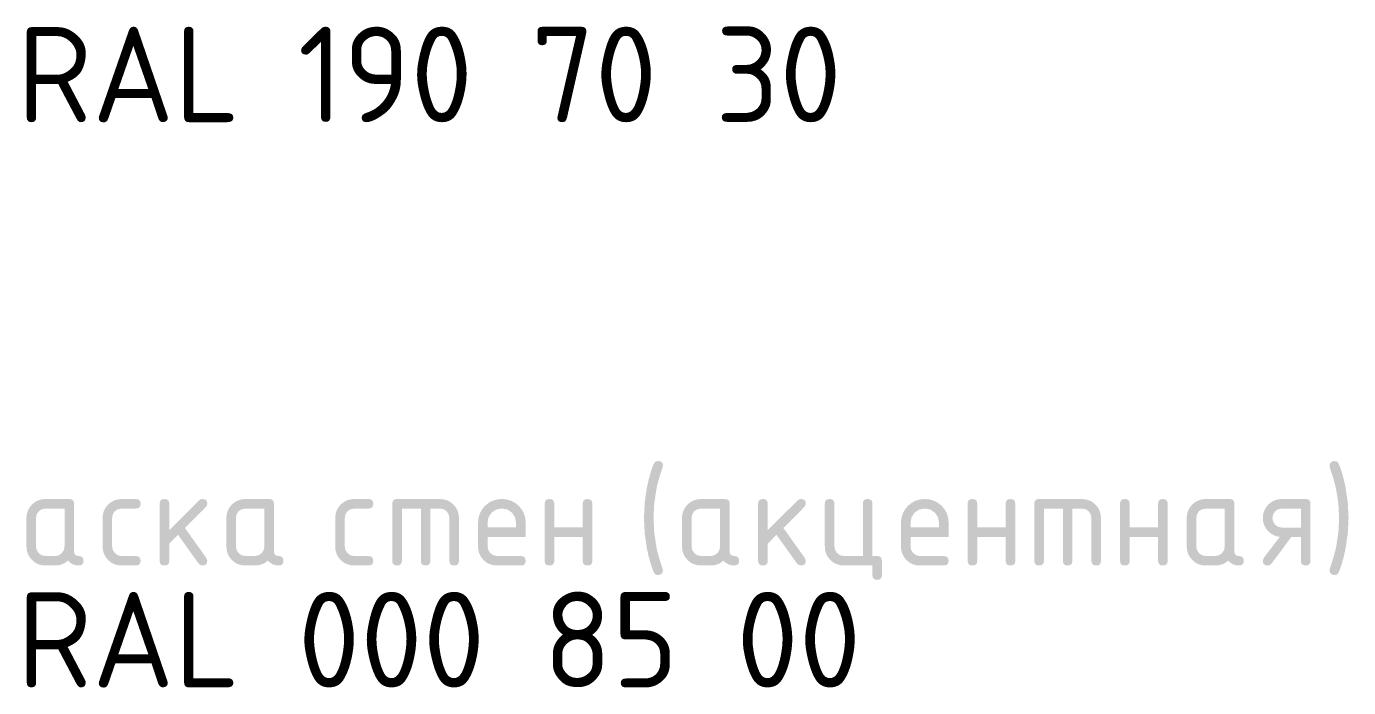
# Model space of a CAD drawing. Header units: millimetres. Extents: x -546 to 1681, y -650 to 1730.
# Drawn here: x 1020.45 to 1062.52, y 530.24 to 551.3 of the extents above; entities that cross this region are included whole.
import ezdxf

# ---------------------------------------------------------------- set-up
doc = ezdxf.new("R2010")
doc.units = ezdxf.units.MM

msp = doc.modelspace()

# ---------------------------------------------------------------- hatches: boundary and pattern name
h = msp.add_hatch(color=7)
h.dxf.hatch_style = 2
h.paths.add_polyline_path([(1040.408, 535.639), (1040.43, 535.183), (1040.497, 534.729), (1040.528, 534.583), (1040.572, 534.417), (1040.628, 534.232), (1040.695, 534.026), (1040.709, 533.971), (1040.698, 533.915), (1040.662, 533.865), (1040.614, 533.833), (1040.556, 533.823), (1040.476, 533.839), (1040.425, 533.891), (1040.365, 534.041), (1040.308, 534.217), (1040.253, 534.42), (1040.2, 534.649), (1040.128, 535.141), (1040.103, 535.639), (1040.128, 536.138), (1040.2, 536.63), (1040.253, 536.858), (1040.308, 537.06), (1040.365, 537.236), (1040.425, 537.383), (1040.476, 537.438), (1040.556, 537.455), (1040.623, 537.445), (1040.67, 537.417), (1040.699, 537.369), (1040.709, 537.303), (1040.695, 537.248), (1040.628, 537.045), (1040.572, 536.86), (1040.528, 536.695), (1040.497, 536.549), (1040.43, 536.096)])
h = msp.add_hatch(color=7)
h.dxf.hatch_style = 2
h.paths.add_polyline_path([(1062.224, 535.639), (1062.201, 536.096), (1062.131, 536.549), (1062.099, 536.688), (1062.055, 536.851), (1061.998, 537.038), (1061.928, 537.248), (1061.919, 537.303), (1061.931, 537.363), (1061.966, 537.413), (1062.016, 537.445), (1062.072, 537.455), (1062.155, 537.438), (1062.203, 537.383), (1062.264, 537.236), (1062.321, 537.06), (1062.375, 536.858), (1062.427, 536.63), (1062.5, 536.138), (1062.525, 535.639), (1062.5, 535.141), (1062.427, 534.649), (1062.375, 534.42), (1062.321, 534.217), (1062.264, 534.041), (1062.203, 533.891), (1062.155, 533.839), (1062.072, 533.823), (1062.017, 533.833), (1061.966, 533.865), (1061.931, 533.917), (1061.919, 533.971), (1061.928, 534.026), (1061.998, 534.239), (1062.055, 534.427), (1062.099, 534.59), (1062.131, 534.729), (1062.201, 535.183)])
h = msp.add_hatch(color=7)
h.paths.add_polyline_path([(1021.664, 535.94), (1021.059, 535.94), (1020.941, 535.918), (1020.843, 535.855), (1020.78, 535.757), (1020.758, 535.639), (1020.758, 534.733), (1020.78, 534.617), (1020.847, 534.518), (1020.945, 534.451), (1021.059, 534.428), (1021.363, 534.428), (1021.479, 534.451), (1021.575, 534.518), (1021.642, 534.616), (1021.664, 534.733)])
h.paths.add_polyline_path([(1022.269, 534.276), (1022.26, 534.21), (1022.232, 534.164), (1022.185, 534.137), (1022.121, 534.128), (1022.019, 534.137), (1021.927, 534.166), (1021.845, 534.215), (1021.774, 534.284), (1021.684, 534.215), (1021.586, 534.166), (1021.479, 534.137), (1021.363, 534.128), (1021.059, 534.128), (1020.936, 534.138), (1020.824, 534.17), (1020.722, 534.224), (1020.631, 534.301), (1020.553, 534.394), (1020.498, 534.497), (1020.464, 534.609), (1020.453, 534.733), (1020.453, 535.639), (1020.464, 535.761), (1020.498, 535.874), (1020.553, 535.977), (1020.631, 536.071), (1020.722, 536.146), (1020.824, 536.2), (1020.936, 536.233), (1021.059, 536.244), (1021.816, 536.244), (1021.883, 536.235), (1021.931, 536.207), (1021.959, 536.161), (1021.969, 536.096), (1021.969, 534.581), (1021.978, 534.514), (1022.007, 534.466), (1022.054, 534.438), (1022.121, 534.428), (1022.185, 534.419), (1022.232, 534.39), (1022.26, 534.343)])
h = msp.add_hatch(color=7)
h.dxf.hatch_style = 2
h.paths.add_polyline_path([(1023.18, 535.639), (1023.18, 534.733), (1023.203, 534.617), (1023.27, 534.518), (1023.367, 534.451), (1023.481, 534.428), (1023.934, 534.428), (1024.001, 534.419), (1024.048, 534.39), (1024.077, 534.343), (1024.087, 534.276), (1024.077, 534.21), (1024.048, 534.164), (1024.001, 534.137), (1023.934, 534.128), (1023.481, 534.128), (1023.359, 534.138), (1023.247, 534.17), (1023.145, 534.224), (1023.054, 534.301), (1022.976, 534.394), (1022.92, 534.497), (1022.887, 534.609), (1022.876, 534.733), (1022.876, 535.639), (1022.887, 535.761), (1022.92, 535.874), (1022.976, 535.977), (1023.054, 536.071), (1023.145, 536.146), (1023.247, 536.2), (1023.359, 536.233), (1023.481, 536.244), (1023.934, 536.244), (1024.001, 536.235), (1024.048, 536.206), (1024.077, 536.159), (1024.087, 536.092), (1024.077, 536.025), (1024.048, 535.978), (1024.001, 535.949), (1023.934, 535.94), (1023.481, 535.94), (1023.364, 535.918), (1023.265, 535.855), (1023.202, 535.757)])
h = msp.add_hatch(color=7)
h.dxf.hatch_style = 2
h.paths.add_polyline_path([(1024.997, 535.25), (1025.95, 536.202), (1025.996, 536.234), (1026.056, 536.244), (1026.123, 536.235), (1026.17, 536.207), (1026.199, 536.161), (1026.208, 536.096), (1026.196, 536.039), (1026.161, 535.99), (1025.497, 535.322), (1026.179, 534.365), (1026.208, 534.276), (1026.199, 534.21), (1026.17, 534.164), (1026.123, 534.137), (1026.056, 534.128), (1025.983, 534.144), (1025.929, 534.191), (1025.277, 535.106), (1024.997, 534.822), (1024.997, 534.276), (1024.988, 534.21), (1024.959, 534.164), (1024.912, 534.137), (1024.845, 534.128), (1024.778, 534.137), (1024.731, 534.164), (1024.702, 534.21), (1024.693, 534.276), (1024.693, 536.096), (1024.702, 536.161), (1024.731, 536.207), (1024.778, 536.235), (1024.845, 536.244), (1024.912, 536.235), (1024.959, 536.207), (1024.988, 536.161), (1024.997, 536.096)])
h = msp.add_hatch(color=7)
h.paths.add_polyline_path([(1028.025, 535.94), (1027.42, 535.94), (1027.302, 535.918), (1027.204, 535.855), (1027.141, 535.757), (1027.119, 535.639), (1027.119, 534.733), (1027.142, 534.617), (1027.209, 534.518), (1027.306, 534.451), (1027.42, 534.428), (1027.724, 534.428), (1027.84, 534.451), (1027.936, 534.518), (1028.003, 534.616), (1028.025, 534.733)])
h.paths.add_polyline_path([(1028.631, 534.276), (1028.621, 534.21), (1028.593, 534.164), (1028.547, 534.137), (1028.482, 534.128), (1028.38, 534.137), (1028.288, 534.166), (1028.207, 534.215), (1028.135, 534.284), (1028.045, 534.215), (1027.947, 534.166), (1027.84, 534.137), (1027.724, 534.128), (1027.42, 534.128), (1027.298, 534.138), (1027.185, 534.17), (1027.084, 534.224), (1026.992, 534.301), (1026.915, 534.394), (1026.859, 534.497), (1026.826, 534.609), (1026.814, 534.733), (1026.814, 535.639), (1026.826, 535.761), (1026.859, 535.874), (1026.915, 535.977), (1026.992, 536.071), (1027.084, 536.146), (1027.185, 536.2), (1027.298, 536.233), (1027.42, 536.244), (1028.178, 536.244), (1028.244, 536.235), (1028.292, 536.207), (1028.321, 536.161), (1028.33, 536.096), (1028.33, 534.581), (1028.34, 534.514), (1028.368, 534.466), (1028.416, 534.438), (1028.482, 534.428), (1028.547, 534.419), (1028.593, 534.39), (1028.621, 534.343)])
h = msp.add_hatch(color=7)
h.dxf.hatch_style = 2
h.paths.add_polyline_path([(1030.583, 535.639), (1030.583, 534.733), (1030.605, 534.617), (1030.672, 534.518), (1030.77, 534.451), (1030.884, 534.428), (1031.336, 534.428), (1031.403, 534.419), (1031.451, 534.39), (1031.479, 534.343), (1031.489, 534.276), (1031.479, 534.21), (1031.451, 534.164), (1031.403, 534.137), (1031.336, 534.128), (1030.884, 534.128), (1030.761, 534.138), (1030.649, 534.17), (1030.547, 534.224), (1030.456, 534.301), (1030.378, 534.394), (1030.322, 534.497), (1030.289, 534.609), (1030.278, 534.733), (1030.278, 535.639), (1030.289, 535.761), (1030.322, 535.874), (1030.378, 535.977), (1030.456, 536.071), (1030.547, 536.146), (1030.649, 536.2), (1030.761, 536.233), (1030.884, 536.244), (1031.336, 536.244), (1031.403, 536.235), (1031.451, 536.206), (1031.479, 536.159), (1031.489, 536.092), (1031.479, 536.025), (1031.451, 535.978), (1031.403, 535.949), (1031.336, 535.94), (1030.884, 535.94), (1030.766, 535.918), (1030.667, 535.855), (1030.604, 535.757)])
h = msp.add_hatch(color=7)
h.dxf.hatch_style = 2
h.paths.add_polyline_path([(1032.247, 536.244), (1033.611, 536.244), (1033.732, 536.233), (1033.843, 536.2), (1033.945, 536.146), (1034.038, 536.071), (1034.116, 535.977), (1034.171, 535.874), (1034.205, 535.761), (1034.216, 535.639), (1034.216, 534.276), (1034.206, 534.21), (1034.178, 534.164), (1034.13, 534.137), (1034.063, 534.128), (1033.997, 534.137), (1033.949, 534.164), (1033.921, 534.21), (1033.911, 534.276), (1033.911, 535.639), (1033.889, 535.757), (1033.826, 535.855), (1033.728, 535.92), (1033.611, 535.94), (1033.306, 535.94), (1033.306, 534.276), (1033.296, 534.21), (1033.268, 534.164), (1033.22, 534.137), (1033.153, 534.128), (1033.089, 534.137), (1033.043, 534.164), (1033.014, 534.21), (1033.005, 534.276), (1033.005, 535.94), (1032.4, 535.94), (1032.4, 534.276), (1032.39, 534.21), (1032.362, 534.164), (1032.314, 534.137), (1032.247, 534.128), (1032.181, 534.137), (1032.133, 534.164), (1032.104, 534.21), (1032.095, 534.276), (1032.095, 536.096), (1032.104, 536.161), (1032.133, 536.207), (1032.181, 536.235)])
h = msp.add_hatch(color=7)
h.paths.add_polyline_path([(1035.58, 535.944), (1035.405, 535.912), (1035.258, 535.813), (1035.159, 535.666), (1035.127, 535.491), (1035.127, 535.338), (1036.033, 535.338), (1036.033, 535.491), (1036.001, 535.666), (1035.902, 535.813), (1035.755, 535.912)])
h.paths.add_polyline_path([(1035.127, 535.034), (1035.127, 534.733), (1035.149, 534.617), (1035.216, 534.518), (1035.314, 534.451), (1035.428, 534.428), (1036.185, 534.428), (1036.252, 534.419), (1036.3, 534.39), (1036.329, 534.343), (1036.338, 534.276), (1036.329, 534.21), (1036.3, 534.164), (1036.252, 534.137), (1036.185, 534.128), (1035.428, 534.128), (1035.306, 534.138), (1035.193, 534.17), (1035.091, 534.224), (1035, 534.301), (1034.923, 534.394), (1034.867, 534.497), (1034.833, 534.609), (1034.822, 534.733), (1034.822, 535.487), (1034.836, 535.639), (1034.877, 535.779), (1034.946, 535.908), (1035.043, 536.025), (1035.159, 536.121), (1035.288, 536.19), (1035.428, 536.231), (1035.58, 536.244), (1035.733, 536.231), (1035.873, 536.19), (1036.001, 536.123), (1036.118, 536.028), (1036.215, 535.912), (1036.284, 535.784), (1036.325, 535.643), (1036.338, 535.491), (1036.338, 535.034)])
h = msp.add_hatch(color=7)
h.dxf.hatch_style = 2
h.paths.add_polyline_path([(1037.249, 535.034), (1037.249, 534.276), (1037.24, 534.21), (1037.211, 534.164), (1037.163, 534.137), (1037.097, 534.128), (1037.03, 534.137), (1036.982, 534.164), (1036.954, 534.21), (1036.944, 534.276), (1036.944, 536.096), (1036.954, 536.161), (1036.982, 536.207), (1037.03, 536.235), (1037.097, 536.244), (1037.163, 536.235), (1037.211, 536.207), (1037.24, 536.161), (1037.249, 536.096), (1037.249, 535.338), (1038.155, 535.338), (1038.155, 536.096), (1038.165, 536.161), (1038.193, 536.207), (1038.241, 536.235), (1038.307, 536.244), (1038.374, 536.235), (1038.422, 536.207), (1038.451, 536.161), (1038.46, 536.096), (1038.46, 534.276), (1038.451, 534.21), (1038.422, 534.164), (1038.374, 534.137), (1038.307, 534.128), (1038.241, 534.137), (1038.193, 534.164), (1038.165, 534.21), (1038.155, 534.276), (1038.155, 535.034)])
h = msp.add_hatch(color=7)
h.paths.add_polyline_path([(1042.525, 535.94), (1041.92, 535.94), (1041.802, 535.918), (1041.704, 535.855), (1041.641, 535.757), (1041.619, 535.639), (1041.619, 534.733), (1041.641, 534.617), (1041.708, 534.518), (1041.806, 534.451), (1041.92, 534.428), (1042.224, 534.428), (1042.34, 534.451), (1042.436, 534.518), (1042.503, 534.616), (1042.525, 534.733)])
h.paths.add_polyline_path([(1043.13, 534.276), (1043.121, 534.21), (1043.093, 534.164), (1043.046, 534.137), (1042.982, 534.128), (1042.88, 534.137), (1042.788, 534.166), (1042.706, 534.215), (1042.635, 534.284), (1042.545, 534.215), (1042.447, 534.166), (1042.34, 534.137), (1042.224, 534.128), (1041.92, 534.128), (1041.797, 534.138), (1041.685, 534.17), (1041.583, 534.224), (1041.492, 534.301), (1041.414, 534.394), (1041.359, 534.497), (1041.325, 534.609), (1041.314, 534.733), (1041.314, 535.639), (1041.325, 535.761), (1041.359, 535.874), (1041.414, 535.977), (1041.492, 536.071), (1041.583, 536.146), (1041.685, 536.2), (1041.797, 536.233), (1041.92, 536.244), (1042.677, 536.244), (1042.744, 536.235), (1042.792, 536.207), (1042.82, 536.161), (1042.83, 536.096), (1042.83, 534.581), (1042.839, 534.514), (1042.868, 534.466), (1042.916, 534.438), (1042.982, 534.428), (1043.046, 534.419), (1043.093, 534.39), (1043.121, 534.343)])
h = msp.add_hatch(color=7)
h.dxf.hatch_style = 2
h.paths.add_polyline_path([(1044.042, 535.25), (1044.994, 536.202), (1045.041, 536.234), (1045.1, 536.244), (1045.167, 536.235), (1045.214, 536.207), (1045.243, 536.161), (1045.253, 536.096), (1045.24, 536.039), (1045.206, 535.99), (1044.541, 535.322), (1045.223, 534.365), (1045.253, 534.276), (1045.243, 534.21), (1045.214, 534.164), (1045.167, 534.137), (1045.1, 534.128), (1045.027, 534.144), (1044.973, 534.191), (1044.321, 535.106), (1044.042, 534.822), (1044.042, 534.276), (1044.032, 534.21), (1044.003, 534.164), (1043.956, 534.137), (1043.889, 534.128), (1043.823, 534.137), (1043.775, 534.164), (1043.746, 534.21), (1043.737, 534.276), (1043.737, 536.096), (1043.746, 536.161), (1043.775, 536.207), (1043.823, 536.235), (1043.889, 536.244), (1043.956, 536.235), (1044.003, 536.207), (1044.032, 536.161), (1044.042, 536.096)])
h = msp.add_hatch(color=7)
h.dxf.hatch_style = 2
h.paths.add_polyline_path([(1047.527, 534.428), (1047.591, 534.419), (1047.637, 534.391), (1047.665, 534.344), (1047.675, 534.28), (1047.675, 533.823), (1047.665, 533.756), (1047.637, 533.709), (1047.591, 533.68), (1047.527, 533.671), (1047.46, 533.68), (1047.412, 533.709), (1047.384, 533.756), (1047.374, 533.823), (1047.374, 534.128), (1046.464, 534.128), (1046.342, 534.138), (1046.23, 534.17), (1046.128, 534.224), (1046.037, 534.301), (1045.959, 534.395), (1045.903, 534.498), (1045.87, 534.611), (1045.859, 534.733), (1045.859, 536.096), (1045.868, 536.161), (1045.897, 536.207), (1045.944, 536.235), (1046.011, 536.244), (1046.078, 536.235), (1046.125, 536.207), (1046.154, 536.161), (1046.163, 536.096), (1046.163, 534.733), (1046.186, 534.617), (1046.253, 534.518), (1046.35, 534.451), (1046.464, 534.428), (1047.07, 534.428), (1047.07, 536.096), (1047.079, 536.161), (1047.108, 536.207), (1047.155, 536.235), (1047.222, 536.244), (1047.289, 536.235), (1047.336, 536.207), (1047.365, 536.161), (1047.374, 536.096), (1047.374, 534.428)])
h = msp.add_hatch(color=7)
h.paths.add_polyline_path([(1049.039, 535.944), (1048.864, 535.912), (1048.717, 535.813), (1048.618, 535.666), (1048.586, 535.491), (1048.586, 535.338), (1049.492, 535.338), (1049.492, 535.491), (1049.46, 535.666), (1049.361, 535.813), (1049.214, 535.912)])
h.paths.add_polyline_path([(1048.586, 535.034), (1048.586, 534.733), (1048.608, 534.617), (1048.675, 534.518), (1048.773, 534.451), (1048.887, 534.428), (1049.644, 534.428), (1049.711, 534.419), (1049.759, 534.39), (1049.788, 534.343), (1049.797, 534.276), (1049.788, 534.21), (1049.759, 534.164), (1049.711, 534.137), (1049.644, 534.128), (1048.887, 534.128), (1048.765, 534.138), (1048.652, 534.17), (1048.55, 534.224), (1048.459, 534.301), (1048.381, 534.394), (1048.326, 534.497), (1048.292, 534.609), (1048.281, 534.733), (1048.281, 535.487), (1048.295, 535.639), (1048.336, 535.779), (1048.405, 535.908), (1048.502, 536.025), (1048.618, 536.121), (1048.746, 536.19), (1048.887, 536.231), (1049.039, 536.244), (1049.192, 536.231), (1049.332, 536.19), (1049.46, 536.123), (1049.577, 536.028), (1049.674, 535.912), (1049.742, 535.784), (1049.783, 535.643), (1049.797, 535.491), (1049.797, 535.034)])
h = msp.add_hatch(color=7)
h.dxf.hatch_style = 2
h.paths.add_polyline_path([(1050.708, 535.034), (1050.708, 534.276), (1050.698, 534.21), (1050.67, 534.164), (1050.622, 534.137), (1050.556, 534.128), (1050.489, 534.137), (1050.441, 534.164), (1050.413, 534.21), (1050.403, 534.276), (1050.403, 536.096), (1050.413, 536.161), (1050.441, 536.207), (1050.489, 536.235), (1050.556, 536.244), (1050.622, 536.235), (1050.67, 536.207), (1050.698, 536.161), (1050.708, 536.096), (1050.708, 535.338), (1051.614, 535.338), (1051.614, 536.096), (1051.624, 536.161), (1051.652, 536.207), (1051.7, 536.235), (1051.766, 536.244), (1051.833, 536.235), (1051.881, 536.207), (1051.909, 536.161), (1051.919, 536.096), (1051.919, 534.276), (1051.909, 534.21), (1051.881, 534.164), (1051.833, 534.137), (1051.766, 534.128), (1051.7, 534.137), (1051.652, 534.164), (1051.624, 534.21), (1051.614, 534.276), (1051.614, 535.034)])
h = msp.add_hatch(color=7)
h.dxf.hatch_style = 2
h.paths.add_polyline_path([(1052.678, 536.244), (1054.041, 536.244), (1054.162, 536.233), (1054.273, 536.2), (1054.375, 536.146), (1054.468, 536.071), (1054.546, 535.977), (1054.602, 535.874), (1054.635, 535.761), (1054.646, 535.639), (1054.646, 534.276), (1054.637, 534.21), (1054.608, 534.164), (1054.56, 534.137), (1054.493, 534.128), (1054.427, 534.137), (1054.379, 534.164), (1054.351, 534.21), (1054.341, 534.276), (1054.341, 535.639), (1054.32, 535.757), (1054.256, 535.855), (1054.158, 535.92), (1054.041, 535.94), (1053.736, 535.94), (1053.736, 534.276), (1053.727, 534.21), (1053.698, 534.164), (1053.65, 534.137), (1053.583, 534.128), (1053.519, 534.137), (1053.473, 534.164), (1053.445, 534.21), (1053.435, 534.276), (1053.435, 535.94), (1052.83, 535.94), (1052.83, 534.276), (1052.82, 534.21), (1052.792, 534.164), (1052.744, 534.137), (1052.678, 534.128), (1052.611, 534.137), (1052.563, 534.164), (1052.535, 534.21), (1052.525, 534.276), (1052.525, 536.096), (1052.535, 536.161), (1052.563, 536.207), (1052.611, 536.235)])
h = msp.add_hatch(color=7)
h.dxf.hatch_style = 2
h.paths.add_polyline_path([(1055.557, 535.034), (1055.557, 534.276), (1055.548, 534.21), (1055.519, 534.164), (1055.472, 534.137), (1055.405, 534.128), (1055.338, 534.137), (1055.291, 534.164), (1055.262, 534.21), (1055.253, 534.276), (1055.253, 536.096), (1055.262, 536.161), (1055.291, 536.207), (1055.338, 536.235), (1055.405, 536.244), (1055.472, 536.235), (1055.519, 536.207), (1055.548, 536.161), (1055.557, 536.096), (1055.557, 535.338), (1056.464, 535.338), (1056.464, 536.096), (1056.473, 536.161), (1056.502, 536.207), (1056.549, 536.235), (1056.616, 536.244), (1056.683, 536.235), (1056.73, 536.207), (1056.759, 536.161), (1056.768, 536.096), (1056.768, 534.276), (1056.759, 534.21), (1056.73, 534.164), (1056.683, 534.137), (1056.616, 534.128), (1056.549, 534.137), (1056.502, 534.164), (1056.473, 534.21), (1056.464, 534.276), (1056.464, 535.034)])
h = msp.add_hatch(color=7)
h.paths.add_polyline_path([(1058.585, 535.94), (1057.98, 535.94), (1057.863, 535.918), (1057.764, 535.855), (1057.701, 535.757), (1057.679, 535.639), (1057.679, 534.733), (1057.702, 534.617), (1057.769, 534.518), (1057.866, 534.451), (1057.98, 534.428), (1058.285, 534.428), (1058.4, 534.451), (1058.496, 534.518), (1058.563, 534.616), (1058.585, 534.733)])
h.paths.add_polyline_path([(1059.191, 534.276), (1059.181, 534.21), (1059.153, 534.164), (1059.107, 534.137), (1059.042, 534.128), (1058.94, 534.137), (1058.848, 534.166), (1058.767, 534.215), (1058.695, 534.284), (1058.606, 534.215), (1058.507, 534.166), (1058.401, 534.137), (1058.285, 534.128), (1057.98, 534.128), (1057.858, 534.138), (1057.746, 534.17), (1057.644, 534.224), (1057.553, 534.301), (1057.475, 534.394), (1057.419, 534.497), (1057.386, 534.609), (1057.374, 534.733), (1057.374, 535.639), (1057.386, 535.761), (1057.419, 535.874), (1057.475, 535.977), (1057.553, 536.071), (1057.644, 536.146), (1057.746, 536.2), (1057.858, 536.233), (1057.98, 536.244), (1058.738, 536.244), (1058.805, 536.235), (1058.852, 536.207), (1058.881, 536.161), (1058.89, 536.096), (1058.89, 534.581), (1058.9, 534.514), (1058.928, 534.466), (1058.976, 534.438), (1059.042, 534.428), (1059.107, 534.419), (1059.153, 534.39), (1059.181, 534.343)])
h = msp.add_hatch(color=7)
h.paths.add_polyline_path([(1060.335, 535.038), (1060.225, 535.062), (1060.123, 535.103), (1060.031, 535.161), (1059.95, 535.237), (1059.883, 535.326), (1059.835, 535.422), (1059.807, 535.526), (1059.797, 535.639), (1059.808, 535.761), (1059.842, 535.874), (1059.897, 535.977), (1059.975, 536.071), (1060.066, 536.146), (1060.168, 536.2), (1060.28, 536.233), (1060.403, 536.244), (1061.16, 536.244), (1061.227, 536.235), (1061.275, 536.207), (1061.303, 536.161), (1061.313, 536.096), (1061.313, 534.276), (1061.303, 534.21), (1061.275, 534.164), (1061.227, 534.137), (1061.16, 534.128), (1061.094, 534.137), (1061.046, 534.164), (1061.018, 534.21), (1061.008, 534.276), (1061.008, 535.034), (1060.703, 535.034), (1060.072, 534.187), (1060.017, 534.142), (1059.95, 534.128), (1059.883, 534.137), (1059.835, 534.164), (1059.807, 534.21), (1059.797, 534.276), (1059.827, 534.369)])
h.paths.add_polyline_path([(1060.102, 535.639), (1060.124, 535.523), (1060.191, 535.423), (1060.289, 535.357), (1060.403, 535.334), (1061.008, 535.334), (1061.008, 535.94), (1060.403, 535.94), (1060.285, 535.918), (1060.187, 535.855), (1060.124, 535.757)])

# ---------------------------------------------------------------- texts
at = {"color": 7, "char_height": 3.04029, "attachment_point": 1}
for s, insert in [('{\\fGOSTCommon|b0|i0|c0;RAL 190 70 30}', (1020.152, 551.286)), ('{\\fGOSTCommon|b0|i0|c0;RAL 000 85 00}', (1020.152, 533.286))]:
    msp.add_mtext(s, dxfattribs=dict(at, insert=insert))

doc.saveas('drawing.dxf')
